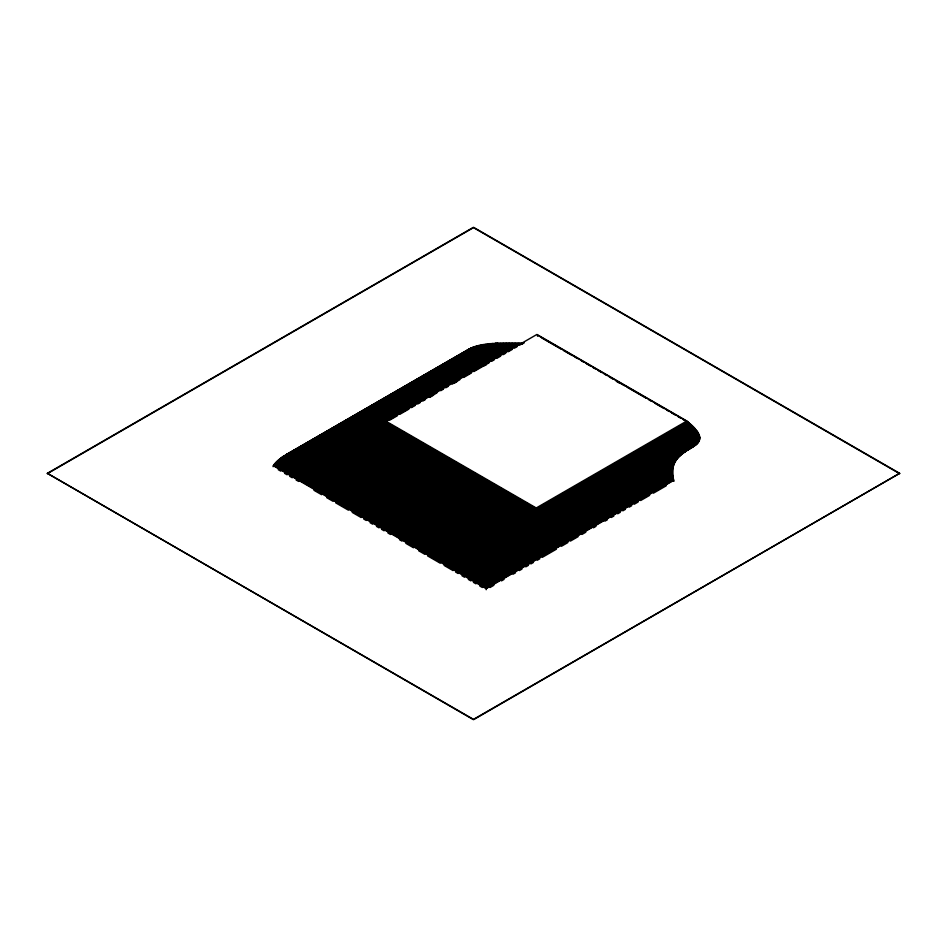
<?xml version="1.0" encoding="UTF-8"?>
<svg xmlns="http://www.w3.org/2000/svg" width="947" height="947" viewBox="0 0 947 947"><rect width="100%" height="100%" fill="white"/><g stroke="black" fill="none" stroke-linecap="round" stroke-linejoin="round"><path stroke-width="1.42" d="M672.678 473.914L672.82 468.445L489.706 574.166L284.431 455.649L284.431 456.726L489.706 575.243L672.713 469.499L489.149 575.48L283.082 456.513L283.082 457.59L489.149 576.557L489.149 575.48M47.35 473.322L473.5 227.292L899.65 473.322L473.5 719.708L47.35 473.322L473.5 719.365L899.65 473.322M47.35 473.678L473.5 227.635L899.65 473.678M285.816 454.809L490.321 572.876L672.974 467.416L672.974 468.505L490.321 573.953L285.816 455.886L285.816 454.809L469.44 348.804M283.082 456.513L471.511 347.798M281.792 457.413L488.628 576.83L488.628 577.907L281.792 458.49L281.792 457.413L472.6 347.336L472.6 348.413M280.537 458.336L488.155 578.203L488.155 579.28L280.537 459.413L280.537 458.336L473.737 346.898L473.737 347.975M279.329 459.283L487.729 579.6L487.729 580.689L279.329 460.372L279.329 459.283L285.71 455.602M288.267 454.134L290.812 452.666M293.369 451.186L474.897 346.484L474.897 347.573M278.181 460.266L487.35 581.044L672.761 473.997L672.879 476.282L487.018 583.589L277.069 462.373L277.069 461.284L487.018 582.5L672.879 475.193L487.35 582.121L278.181 461.355L278.181 460.266L283.295 457.318M285.816 455.886L289.652 453.672M380.469 401.208L383.026 399.741M436.318 369.01L438.863 367.543M675.14 461.023L675.14 462.1L495.695 565.714L296.648 450.796L296.648 449.707L476.104 346.105L476.104 347.182M277.069 461.284L282.159 458.348M291.771 452.82L493.162 569.076L673.98 464.681L673.98 463.604L493.162 567.999L291.771 451.731L291.771 452.82L295.594 450.606M298.341 449.091L496.607 563.56L496.607 564.637L298.341 450.168L298.341 449.091L477.335 345.75M651.311 476.01L493.967 566.851L293.369 451.032L293.369 452.11L297.204 449.896M276.003 462.325L486.746 583.991L673.057 476.424L673.057 477.513L486.746 585.08L276.003 463.414L276.003 462.325L281.105 459.378M669.718 463.107L676.087 459.425L676.087 460.514L497.554 563.595L300.069 449.576L300.069 448.487L478.602 345.418L478.602 346.495M274.997 463.403L486.509 585.518L673.281 477.679L673.281 478.768L486.509 586.595L274.997 464.48L274.997 463.403L278.832 461.189M676.608 458.668L676.608 459.757L498.524 562.565L301.821 448.996L301.821 447.919L479.904 345.11L479.904 346.188M274.026 464.504L486.32 587.069L673.554 478.969L673.554 480.058L486.32 588.146L274.026 465.581L274.026 464.504L278.56 461.935M677.152 457.934L677.152 459.023L499.531 561.571L303.608 448.452L303.608 447.375L481.23 344.815L481.23 345.904M454.371 360.487L456.928 359.008M677.732 457.223L677.732 458.312L500.572 560.588L305.419 447.931L305.419 446.842L482.591 344.554L482.591 345.643M307.266 446.333L501.626 558.552L501.626 559.641L307.266 447.422L307.266 446.333L483.964 344.317L483.964 345.406M683.107 453.341L502.715 557.617L502.715 558.706L309.124 446.937L309.124 445.859L485.373 344.104M307.266 447.422L309.823 445.942M679.603 455.223L679.603 456.3L503.816 557.795L311.007 446.475L311.007 445.398L486.805 343.903M680.277 454.596L680.277 455.673L504.94 556.895L312.912 446.037L312.912 444.948L488.25 343.725M386.163 403.091L388.72 401.611M680.964 453.98L680.964 455.069L506.089 556.031L314.842 445.611L314.842 444.534L489.717 343.572L489.717 344.649M681.662 453.388L681.662 454.477L507.249 555.167L316.783 445.208L316.783 444.119L491.197 343.43L491.197 344.507M318.737 443.741L508.421 553.249L508.421 554.338L318.737 444.818L318.737 443.741L492.689 343.299L492.689 344.388M388.069 404.049L390.614 402.57M320.702 443.362L509.604 552.432L509.604 553.51L320.702 444.451L320.702 443.362L494.192 343.193L494.192 344.282M322.678 443.007L510.8 551.628L510.8 552.705L322.678 444.096L322.678 443.007L495.719 343.11L498.276 344.578M320.702 444.451L324.525 442.237M324.655 442.663L512.007 550.834L512.007 551.912L324.655 443.752L324.655 442.663L497.246 343.027L499.791 344.495M411.744 392.674L414.289 391.206M326.644 442.344L513.215 550.053L513.215 551.142L326.644 443.421L326.644 442.344L498.773 342.968L498.773 344.045M452.5 369.946L455.057 368.466M689.866 448.902L514.434 550.373L328.645 443.113L328.645 442.024L500.312 342.909L500.312 343.998M330.633 441.716L515.642 548.538L515.642 549.615L330.633 442.805L330.633 441.716L501.851 342.873M332.634 441.432L516.861 547.792L516.861 548.881L332.634 442.509L332.634 441.432L503.39 342.85M334.622 441.148L518.068 547.058L518.068 548.147L334.622 442.225L334.622 441.148L504.917 342.826M386.151 411.614L388.696 410.146M336.611 440.864L519.276 546.336L519.276 547.413L336.611 441.953L336.611 440.864L506.444 342.814M338.588 440.604L520.483 545.614L520.483 546.703L338.588 441.681L338.588 440.604L507.971 342.814L507.971 343.891M693.382 445.623L693.382 446.7L521.667 545.981L340.553 441.42L340.553 440.331L509.474 342.814M338.588 441.681L342.412 439.479M342.518 440.083L522.851 544.194L522.851 545.271L342.518 441.16L342.518 440.083L510.978 342.814M425.014 392.662L427.582 391.182M344.459 439.822L524.011 543.495L524.011 544.572L344.459 440.911L344.459 439.822L512.469 342.826M346.389 439.574L525.159 542.785L525.159 543.874L346.389 440.651L346.389 439.574L513.937 342.838M348.295 439.325L526.283 542.086L526.283 543.164L348.295 440.402L348.295 439.325L515.381 342.85M346.389 440.651L350.224 438.437M695.252 444.309L695.252 445.386L527.396 542.465L350.177 440.154L350.177 439.077L516.813 342.861M414.62 402.108L417.165 400.64M506.456 349.088L509.001 347.62M352.047 438.816L528.473 540.69L528.473 541.767L352.047 439.905L352.047 438.816L518.222 342.873M394.698 414.455L397.243 412.987M353.882 438.568L529.539 539.979L529.539 541.068L353.882 439.645L353.882 438.568L519.595 342.885M509.273 349.123L511.83 347.656M355.693 438.307L530.569 539.269L530.569 540.358L355.693 439.396L355.693 438.307L520.945 342.897M464.788 375.616L467.333 374.148M357.469 438.047L531.563 538.559L531.563 539.648L357.469 439.136L357.469 438.047L536.925 334.445L686.847 421.001L686.847 422.09L536.239 509.036L386.305 422.48L386.305 421.391L536.239 507.959L686.847 421.001M696.874 442.959L696.874 444.048L532.534 538.926L359.209 438.863L359.209 437.774L387.24 421.593M389.785 420.125L397.432 415.709M399.977 414.241L408.903 409.092M411.448 407.624L415.271 405.411M417.816 403.943L420.361 402.475M422.918 401.007L425.463 399.527M429.287 397.326L431.832 395.858M434.377 394.378L436.922 392.91M440.746 390.709L443.303 389.229M445.848 387.761L448.393 386.293M452.216 384.091L459.863 379.676M463.687 377.462L471.322 373.047M473.879 371.579L482.792 366.43M485.338 364.962L489.161 362.76M491.706 361.281L494.251 359.813M496.808 358.345L500.632 356.131M503.177 354.663L505.722 353.195M508.267 351.728L512.09 349.514M514.635 348.046L517.192 346.578M519.737 345.099L523.561 342.897M429.701 397.42L433.809 394.994M454.288 383.168L456.856 381.688M483.739 366.169L486.296 364.69M521.608 344.365L524.153 342.885M533.469 537.115L533.469 538.204L360.925 438.591L360.925 437.502L386.53 422.717M371.958 431.512L374.503 430.033M362.594 438.307L362.594 437.218L386.861 423.214M698.188 441.551L698.188 442.64L535.209 536.724L364.24 438.011L364.24 436.934L387.157 423.7M698.543 441.065L698.543 442.142L536.026 535.978L365.826 437.715L365.826 436.626L386.305 424.801M367.377 437.396L367.377 436.307L386.518 425.262L538.725 513.144L690.706 425.392L690.706 424.315L685.592 421.356M695.299 442.249L699.123 440.047L699.123 441.136L537.517 534.428L368.88 437.064L368.88 435.987L386.696 425.7M538.192 532.557L538.192 533.635L370.336 436.721L370.336 435.644L386.956 426.043M371.745 436.366L371.745 435.289L385.772 427.192M373.094 435.999L373.094 434.91L385.808 427.571M370.336 436.721L374.172 434.507M374.396 435.596L374.396 434.519L385.891 427.878M375.639 435.194L375.639 434.105L384.553 428.955M376.823 434.756L376.823 433.679L386.53 427.926M377.948 434.306L377.948 433.229L384.328 429.536M379.013 433.833L379.013 432.755L385.382 429.074M386.459 425.227L386.435 422.35L537.15 509.356L688.22 422.137L688.22 423.226L537.15 510.445L386.435 423.427M386.483 423.262L537.979 510.729L689.511 423.238L689.511 424.327L537.979 511.806L386.483 424.351M386.459 424.149L538.725 512.055L690.706 424.315M539.388 513.357L691.831 425.345L691.831 426.422L539.388 514.434L386.34 426.079L386.34 424.99L539.388 513.357L539.388 514.434M539.968 514.623L692.873 426.339L692.873 427.428L539.968 515.701L386.139 426.884L386.139 425.807L539.968 514.623L539.968 515.701M540.477 515.855L693.831 427.31L693.831 428.387L540.477 516.932L385.867 427.665L385.867 426.588L540.477 515.855L540.477 516.932M540.903 517.05L694.719 428.245L694.719 429.322L540.903 518.127L540.903 517.05L385.512 427.334L385.512 428.423M541.246 518.21L695.524 429.145L695.524 430.234L541.246 519.299L541.246 518.21L385.074 428.056L385.074 429.133M696.909 431.939L696.909 430.861L541.518 520.436L384.565 429.82L384.565 428.742L541.518 519.347L696.246 430.021L696.246 431.098M697.998 433.537L697.998 432.459L541.897 522.578L541.791 525.68L380.007 432.258L380.007 433.335M541.791 525.68L698.803 435.028L698.803 433.951L541.791 524.602L380.943 431.737L380.943 432.815M541.637 526.65L699.111 435.738L699.111 434.649L541.637 525.573L541.637 526.65L379.013 432.755M699.525 435.999L541.128 527.443L541.128 528.521L376.823 433.679M377.948 433.229L541.412 527.597L699.348 436.413M698.353 437.372L540.784 528.343L540.784 529.42L375.639 434.105M541.128 528.521L699.525 437.076L699.348 435.336L541.412 526.52L541.412 527.597M541.648 528.485L584.986 503.473M587.531 501.993L699.691 437.242M540.784 529.42L699.632 437.715M556.528 520.495L539.92 530.083L539.92 531.16L373.094 434.91M559.085 519.015L643.451 470.316M645.996 468.836L666.451 457.034M669.008 455.554L699.679 437.845M374.396 434.519L540.382 530.308L699.691 438.331M545.2 528.071L538.819 531.752L538.819 532.83L370.336 435.644M547.745 526.591L584.737 505.248M587.282 503.768L602.588 494.938M605.133 493.458L607.69 491.99M610.235 490.522L614.058 488.309M616.615 486.841L619.16 485.361M621.717 483.893L625.541 481.68M628.086 480.212L637.023 475.051M639.568 473.583L648.494 468.434M651.051 466.954L676.549 452.228M679.106 450.76L694.4 441.929M696.956 440.45L699.502 438.982L699.336 440.604L537.304 534.155M539.92 531.16L699.679 438.923M542.039 530.344L550.988 525.171M553.545 523.691L557.381 521.477M559.937 520.01L568.887 514.837M571.443 513.357L597.024 498.596M599.581 497.116L603.417 494.902M605.973 493.423L614.934 488.25M617.491 486.782L620.048 485.302M622.605 483.822L626.441 481.609M628.997 480.129L632.833 477.915M635.39 476.436L637.947 474.968M640.503 473.488L644.351 471.275M646.908 469.795L649.464 468.315M652.021 466.847L655.857 464.622M658.414 463.154L667.363 457.981M669.92 456.501L695.5 441.74M371.745 435.289L539.399 532.013L699.62 439.503L699.632 436.626M368.88 435.987L537.517 533.35L540.062 531.883M542.607 530.415L545.152 528.935M547.697 527.467L556.611 522.33M559.156 520.862L584.607 506.172M587.152 504.692L596.054 499.554M598.599 498.086L601.144 496.619M604.955 494.417L607.501 492.949M610.046 491.469L613.869 489.268M616.414 487.8L618.959 486.332M621.504 484.864L630.406 479.715M632.951 478.247L641.865 473.109M644.41 471.642L669.849 456.951M672.394 455.471L674.939 454.004M678.762 451.802L681.307 450.334M683.852 448.866L686.397 447.398M690.209 445.197L692.754 443.729M538.819 532.83L699.502 440.059M367.377 436.307L536.795 534.132L539.352 532.652M541.897 531.184L545.732 528.971M548.277 527.491L550.834 526.023M553.391 524.543L557.215 522.342M559.772 520.862L562.317 519.394M564.874 517.914L568.697 515.713M571.254 514.233L580.18 509.084M582.736 507.604L591.662 502.443M594.219 500.975L608.258 492.866M610.803 491.398L619.74 486.237M622.297 484.769L624.842 483.29M628.666 481.088L631.223 479.608M633.78 478.14L637.603 475.927M640.16 474.447L642.705 472.979M645.262 471.511L649.086 469.298M651.643 467.818L654.188 466.35M656.745 464.87L660.568 462.669M663.125 461.189L672.062 456.04M674.607 454.56L683.545 449.399M686.09 447.931L689.925 445.717M692.47 444.25L698.85 440.568L698.85 441.645L536.795 535.209L365.826 436.626M537.766 534.179L540.311 532.699M542.856 531.231L546.668 529.03M549.224 527.562L551.77 526.082M554.315 524.614L558.126 522.413M565.773 517.997L569.585 515.795M572.142 514.328L579.777 509.912M582.322 508.444L584.867 506.976M588.691 504.775L591.236 503.295M593.781 501.827L596.326 500.359M600.149 498.158L602.694 496.69M605.24 495.21L607.785 493.742M611.608 491.54L614.153 490.073M616.698 488.593L620.522 486.391M623.067 484.923L625.612 483.455M628.157 481.987L631.98 479.774M634.526 478.306L637.071 476.838M639.616 475.37L643.439 473.157M651.074 468.753L653.619 467.285M657.443 465.072L665.078 460.668M667.623 459.2L670.18 457.721M673.992 455.519L676.537 454.051M679.082 452.583L681.639 451.103M685.45 448.902L687.996 447.434M690.541 445.966L694.364 443.764M359.209 437.774L532.534 537.849L536.357 535.635M555.463 524.602L558.008 523.135M566.933 517.985L569.478 516.517M584.761 507.687L587.318 506.219M589.863 504.751L592.408 503.271M601.333 498.122L603.878 496.654M606.423 495.186L610.247 492.973M624.262 484.888L631.898 480.472M640.823 475.323L643.368 473.855M652.282 468.706L654.839 467.238M658.662 465.024L661.207 463.557M663.752 462.089L666.297 460.609M675.223 455.46L677.768 453.992M693.05 445.173L695.607 443.693M530.569 539.269L535.694 536.31M350.177 439.077L527.396 541.388L529.941 539.92M360.925 437.502L534.357 537.47L697.785 443.113L697.785 442.036M516.861 547.792L522.034 544.845M530.77 539.695L697.347 443.587L697.347 442.498M513.215 550.053L515.772 548.585M519.56 546.336L522.117 544.856M510.8 551.628L514.623 549.426M518.542 547.271L521.087 545.803M530.012 540.642L696.365 444.498L696.365 443.409M316.783 444.119L507.249 554.09L509.794 552.622M517.429 548.206L521.252 546.005M511.191 551.994L513.748 550.527M517.571 548.313L520.128 546.833M312.912 444.948L504.94 555.818L508.788 553.604M511.344 552.125L513.901 550.645M311.007 445.398L503.816 556.706L506.361 555.238M510.184 553.036L685.344 451.766L685.344 450.677M501.626 558.552L505.473 556.339M305.419 446.842L500.572 559.511L504.396 557.298M303.608 447.375L499.531 560.482L678.963 456.951L678.963 455.862M498.524 562.565L498.524 561.488L678.336 457.614L678.336 456.537M300.069 448.487L497.554 562.506L501.377 560.304M503.934 558.825L506.479 557.357M509.024 555.877L512.86 553.675M515.405 552.196L524.33 547.046M526.887 545.579L535.813 540.417M538.358 538.95L552.385 530.853M554.942 529.373L563.867 524.224M566.413 522.744L568.969 521.276M571.514 519.808L575.338 517.595M577.895 516.127L586.82 510.966M589.377 509.498L598.303 504.349M600.848 502.869L644.209 477.833M646.754 476.365L655.691 471.215M658.236 469.736L660.781 468.268M663.338 466.788L667.162 464.586M496.607 563.56L540.074 538.452M542.631 536.985L551.58 531.812M554.137 530.344L563.086 525.171M565.643 523.691L569.478 521.477M572.035 520.01L574.592 518.53M577.149 517.05L580.985 514.837M583.541 513.357L592.491 508.196M595.047 506.716L604.008 501.555M606.565 500.075L650.033 474.98M652.59 473.5L655.146 472.02M658.982 469.807L667.931 464.646M670.488 463.166L673.045 461.686M296.648 449.707L495.695 564.625L526.236 546.987M528.781 545.519L537.695 540.382M540.24 538.914L577.149 517.595M579.694 516.127L600.055 504.372M602.6 502.904L611.513 497.767M614.058 496.287L622.96 491.15M625.505 489.682L673.873 461.757M674.726 461.852L674.726 462.941L494.808 566.803L494.808 565.726L675.602 461.296L675.602 460.218M653.868 474.53L674.335 462.716L674.335 463.793L493.967 567.928L293.369 452.11M492.393 569.171L673.672 464.515L673.672 465.593L492.393 570.26L290.22 453.542L290.22 452.453L492.393 569.171L492.393 570.26M491.659 570.378L673.4 465.451L673.4 466.54L491.659 571.467L288.717 454.3L288.717 453.211L491.659 570.378L491.659 571.467M490.96 571.609L673.163 466.421L673.163 467.498L490.96 572.698L287.249 455.081L287.249 453.992L490.96 571.609L490.96 572.698M488.628 576.83L672.654 470.576M488.155 578.203L672.642 471.689M487.729 579.6L672.678 472.825M273.115 466.717L273.115 465.628L486.19 588.643L673.885 480.283L673.885 481.372M490.025 587.519L493.849 585.305M501.508 580.89L504.064 579.41M513.002 574.249L515.559 572.781M519.394 570.567L521.939 569.088M525.774 566.874L528.331 565.406M530.876 563.927L533.433 562.459M537.269 560.245L539.814 558.766M542.371 557.298L556.422 549.189M561.524 546.241L567.904 542.548M570.461 541.08L578.12 536.653M581.955 534.439L585.779 532.238M593.449 527.81L595.994 526.331M604.932 521.17L607.489 519.702M611.324 517.488L613.869 516.02M617.704 513.807L620.261 512.327M622.806 510.859L625.363 509.379M629.199 507.166L631.744 505.698M634.301 504.218L638.136 502.005M640.681 500.537L649.618 495.376M653.454 493.162L666.226 485.787M688.22 422.137L537.505 335.131L537.505 336.209M541.838 337.984L560.932 349.005M563.477 350.485L572.39 355.622M574.936 357.09L577.481 358.57M581.292 360.771L583.849 362.239M586.394 363.707L590.206 365.909M592.751 367.389L595.296 368.857M597.853 370.324L601.665 372.526M604.21 373.994L606.755 375.474M609.3 376.942L613.123 379.143M615.668 380.611L618.213 382.079M620.759 383.559L624.582 385.76M627.127 387.228L646.221 398.249M648.766 399.729L651.311 401.197M655.135 403.398L664.048 408.548M666.593 410.015L669.138 411.483M671.683 412.951L675.507 415.153M678.052 416.633L680.597 418.101M683.142 419.568L689.511 423.238M616.971 381.736L619.504 383.204M686.729 422.398L691.831 425.345M687.782 423.404L692.873 426.339M688.718 424.363L693.831 427.31M689.274 424.954L691.831 426.422M689.617 425.298L694.719 428.245M694.364 429.393L696.909 430.861M695.453 430.98L697.998 432.459M541.873 524.685L381.807 432.27L381.807 431.193L541.873 523.608L698.436 433.217L698.436 434.294M364.24 436.934L535.209 535.647L535.209 536.724M362.594 437.218L534.357 536.381L534.357 537.47M340.553 440.331L521.667 544.904L521.667 545.981M328.645 442.024L514.434 549.296L514.434 550.373M314.842 444.534L506.089 554.942L506.089 556.031M309.124 445.859L502.715 557.617M301.821 447.919L498.524 561.488M494.808 565.726L294.99 450.358L294.99 451.447L494.808 566.803M278.217 469.665L280.774 471.133M284.597 473.346L287.154 474.814M289.699 476.294L292.256 477.762M296.08 479.975L298.636 481.443M313.942 490.286L321.601 494.701M326.703 497.649L333.084 501.33M335.64 502.81L348.389 510.173M352.225 512.386L361.15 517.547M363.707 519.015L366.252 520.483M370.088 522.697L372.633 524.176M376.468 526.378L379.013 527.858M381.57 529.326L384.115 530.805M387.95 533.007L390.495 534.487M399.433 539.636L401.978 541.116M405.813 543.329L413.46 547.745M418.574 550.692L424.943 554.374M427.499 555.842L440.26 563.216M444.084 565.418L453.021 570.579M455.566 572.047L458.123 573.527M461.947 575.74L464.504 577.208M468.327 579.422L470.884 580.89M473.429 582.369L475.986 583.837M479.809 586.051L482.366 587.519M697.489 432.755L697.489 431.666L541.838 521.537L383.334 430.021L383.334 431.098M695.832 443.859L695.832 444.948M694.66 444.747L694.66 445.824M694.033 445.185L694.033 446.262M692.707 446.049L692.707 447.138M692.02 446.487L692.02 447.576M691.31 446.937L691.31 448.014M690.588 447.375L690.588 448.464M689.12 448.274L689.12 449.363M687.617 449.209L687.617 450.298M686.102 450.18L686.102 451.257M684.586 451.198L684.586 452.275M683.841 451.719L683.841 452.808M682.373 452.82L682.373 453.897M541.518 519.347L541.518 520.436M540.382 529.219L540.382 530.308M539.399 530.924L539.399 532.013M538.725 512.055L538.725 513.144M537.979 510.729L537.979 511.806M537.517 533.35L537.517 534.428M537.15 509.356L537.15 510.445M536.795 534.132L536.795 535.209M536.239 507.959L536.239 509.036M536.026 534.889L536.026 535.978M532.534 537.849L532.534 538.926M527.396 541.388L527.396 542.465M522.27 342.897L522.27 343.986M507.249 554.09L507.249 555.167M504.94 555.818L504.94 556.895M503.816 556.706L503.816 557.795M500.572 559.511L500.572 560.588M499.531 560.482L499.531 561.571M497.554 562.506L497.554 563.595M497.246 343.027L497.246 344.104M495.719 343.11L495.719 344.187M495.695 564.625L495.695 565.714M493.967 566.851L493.967 567.928M493.162 567.999L493.162 569.076M490.321 572.876L490.321 573.953M489.706 574.166L489.706 575.243M487.35 581.044L487.35 582.121M487.018 582.5L487.018 583.589M486.746 583.991L486.746 585.08M486.509 585.518L486.509 586.595M486.32 587.069L486.32 588.146M486.19 588.643L486.19 589.732M470.458 348.283L470.458 349.372M468.469 349.348L468.469 350.437M467.546 349.928L467.546 351.006M465.817 351.159L465.817 352.237M383.985 430.483L383.985 429.393L541.72 520.459L541.897 522.578L382.6 430.625L382.6 431.702"/></g></svg>
